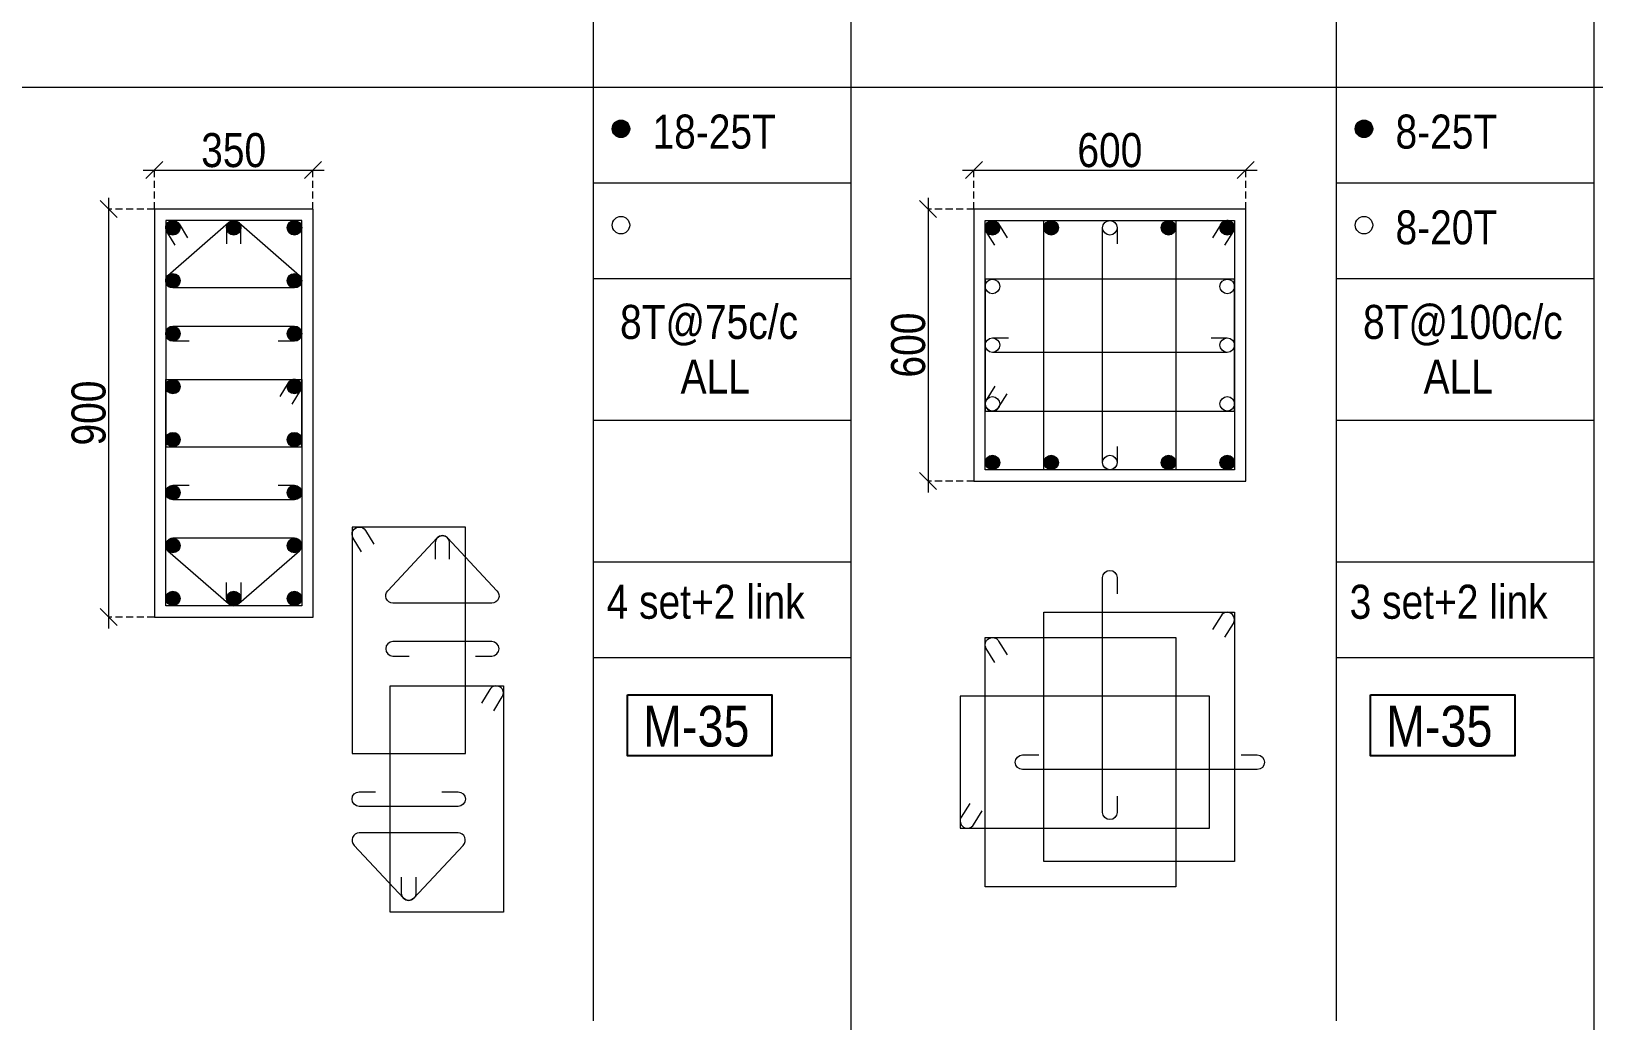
# Model space of a CAD drawing. Header units: millimetres. Extents: x 1112055 to 3390982, y -148532 to 766891.
# Drawn here: x 2251734 to 2265526, y 516358 to 525091 of the extents above; entities that cross this region are included whole.
import ezdxf
from ezdxf.enums import TextEntityAlignment as Align

# ---------------------------------------------------------------- set-up
doc = ezdxf.new("R2010")
doc.units = ezdxf.units.MM
doc.header["$PDMODE"] = 35
doc.header["$PDSIZE"] = -25
doc.linetypes.add('DASHED2', pattern=[0.375, 0.25, -0.125])
doc.linetypes.add('Hidden', pattern=[9.525, 6.35, -3.175])
for name, color, linetype, lineweight in [('B COL. SIZE DIM', 220, 'Continuous', 25), ('B COLSCH', 204, 'Continuous', 20), ('B COLUMN', 1, 'Hidden', 9), ('B STEEL', 34, 'Continuous', 15)]:
    doc.layers.add(name, color=color, linetype=linetype, lineweight=lineweight)
doc.layers.add('B TEXT', color=7, linetype='Continuous')
doc.styles.add('dim inside', font='romans.shx', dxfattribs={"width": 0.8, "height": 125})
doc.styles.add('SWINC', font='swissc.ttf')
doc.dimstyles.new('dim inside', dxfattribs={"dimtxt": 125, "dimasz": 100, "dimexe": 0, "dimexo": 0, "dimgap": 10, "dimtad": 0, "dimdec": 0, "dimzin": 0, "dimdsep": 46, "dimtxsty": 'dim inside', "dimblk": 'SMALL', "dimcen": 0.09, "dimadec": 0, "dimazin": 0, "dimtfac": 1, "dimtdec": 0, "dimtofl": 0, "dimtmove": 0, "dimatfit": 3, "dimfxl": 1, "dimtolj": 1, "dimtzin": 0, "dimarcsym": 2})

# ---------------------------------------------------------------- blocks, each defined once
blk = doc.blocks.new('_Oblique')
at = {"color": 0, "linetype": 'ByBlock', "lineweight": -2}
blk.add_line((-0.5, -0.5), (0.5, 0.5), dxfattribs=at)
blk = doc.blocks.new('*D3444')
at = {"layer": 'B COL. SIZE DIM', "color": 250, "lineweight": 9, "ltscale": 250, "transparency": 16777216}
blk.add_line((2252721, 523865), (2254321, 523865), dxfattribs=at)
at = {"layer": 'B COL. SIZE DIM', "color": 250, "linetype": 'DASHED2', "lineweight": 9, "ltscale": 250, "transparency": 16777216}
for p, q in [((2252821, 523521), (2252821, 523865)), ((2254221, 523521), (2254221, 523865))]:
    blk.add_line(p, q, dxfattribs=at)
at = {"layer": 'Defpoints', "color": 0, "transparency": 16777216}
for p in [(2254221, 523865), (2252821, 523521), (2254221, 523521)]:
    blk.add_point(p, dxfattribs=at)
at = {"layer": 'B COL. SIZE DIM', "color": 250, "lineweight": 9, "transparency": 16777216, "xscale": 150, "yscale": 150, "zscale": 150, "rotation": 180}
blk.add_blockref('_Oblique', (2252821, 523865), dxfattribs=at)
at = {"layer": 'B COL. SIZE DIM', "color": 250, "lineweight": 9, "transparency": 16777216, "xscale": 150, "yscale": 150, "zscale": 150}
blk.add_blockref('_Oblique', (2254221, 523865), dxfattribs=at)
at = {"layer": 'B COL. SIZE DIM', "color": 6, "transparency": 16777216, "insert": (2253521, 524040), "char_height": 300, "attachment_point": 5, "style": 'SWINC'}
blk.add_mtext('\\A1;350', dxfattribs=at)
blk = doc.blocks.new('*D3445')
at = {"layer": 'B COL. SIZE DIM', "color": 250, "lineweight": 9, "ltscale": 250, "transparency": 16777216}
blk.add_line((2252417, 523621), (2252417, 519821), dxfattribs=at)
at = {"layer": 'B COL. SIZE DIM', "color": 250, "linetype": 'DASHED2', "lineweight": 9, "ltscale": 250, "transparency": 16777216}
for p, q in [((2252821, 523521), (2252417, 523521)), ((2252821, 519921), (2252417, 519921))]:
    blk.add_line(p, q, dxfattribs=at)
at = {"layer": 'Defpoints', "color": 0, "transparency": 16777216}
for p in [(2252821, 523521), (2252417, 519921), (2252821, 519921)]:
    blk.add_point(p, dxfattribs=at)
at = {"layer": 'B COL. SIZE DIM', "color": 250, "lineweight": 9, "transparency": 16777216, "xscale": 150, "yscale": 150, "zscale": 150}
for p, rotation in [((2252417, 523521), 90), ((2252417, 519921), 270)]:
    blk.add_blockref('_Oblique', p, dxfattribs=dict(at, rotation=rotation))
at = {"layer": 'B COL. SIZE DIM', "color": 6, "transparency": 16777216, "insert": (2252242, 521721), "char_height": 300, "attachment_point": 5, "rotation": 90, "style": 'SWINC'}
blk.add_mtext('\\A1;900', dxfattribs=at)
blk = doc.blocks.new('*D3446')
at = {"layer": 'B COL. SIZE DIM', "color": 250, "lineweight": 9, "ltscale": 250, "transparency": 16777216}
blk.add_line((2259955, 523865), (2262555, 523865), dxfattribs=at)
at = {"layer": 'B COL. SIZE DIM', "color": 250, "linetype": 'DASHED2', "lineweight": 9, "ltscale": 250, "transparency": 16777216}
for p, q in [((2260055, 523521), (2260055, 523865)), ((2262455, 523521), (2262455, 523865))]:
    blk.add_line(p, q, dxfattribs=at)
at = {"layer": 'Defpoints', "color": 0, "transparency": 16777216}
for p in [(2262455, 523865), (2260055, 523521), (2262455, 523521)]:
    blk.add_point(p, dxfattribs=at)
at = {"layer": 'B COL. SIZE DIM', "color": 250, "lineweight": 9, "transparency": 16777216, "xscale": 150, "yscale": 150, "zscale": 150, "rotation": 180}
blk.add_blockref('_Oblique', (2260055, 523865), dxfattribs=at)
at = {"layer": 'B COL. SIZE DIM', "color": 250, "lineweight": 9, "transparency": 16777216, "xscale": 150, "yscale": 150, "zscale": 150}
blk.add_blockref('_Oblique', (2262455, 523865), dxfattribs=at)
at = {"layer": 'B COL. SIZE DIM', "color": 6, "transparency": 16777216, "insert": (2261255, 524040), "char_height": 300, "attachment_point": 5, "style": 'SWINC'}
blk.add_mtext('\\A1;600', dxfattribs=at)
blk = doc.blocks.new('*D3447')
at = {"layer": 'B COL. SIZE DIM', "color": 250, "lineweight": 9, "ltscale": 250, "transparency": 16777216}
blk.add_line((2259651, 523621), (2259651, 521021), dxfattribs=at)
at = {"layer": 'B COL. SIZE DIM', "color": 250, "linetype": 'DASHED2', "lineweight": 9, "ltscale": 250, "transparency": 16777216}
for p, q in [((2260055, 523521), (2259651, 523521)), ((2260055, 521121), (2259651, 521121))]:
    blk.add_line(p, q, dxfattribs=at)
at = {"layer": 'Defpoints', "color": 0, "transparency": 16777216}
for p in [(2260055, 523521), (2259651, 521121), (2260055, 521121)]:
    blk.add_point(p, dxfattribs=at)
at = {"layer": 'B COL. SIZE DIM', "color": 250, "lineweight": 9, "transparency": 16777216, "xscale": 150, "yscale": 150, "zscale": 150}
for p, rotation in [((2259651, 523521), 90), ((2259651, 521121), 270)]:
    blk.add_blockref('_Oblique', p, dxfattribs=dict(at, rotation=rotation))
at = {"layer": 'B COL. SIZE DIM', "color": 6, "transparency": 16777216, "insert": (2259476, 522321), "char_height": 300, "attachment_point": 5, "rotation": 90, "style": 'SWINC'}
blk.add_mtext('\\A1;600', dxfattribs=at)

msp = doc.modelspace()

# ---------------------------------------------------------------- hatches: boundary and pattern name
at = {"layer": 'B STEEL', "lineweight": 9, "ltscale": 0.5}
h = msp.add_hatch(color=34, dxfattribs=at)
edge = h.paths.add_edge_path()
edge.add_arc((2256939.7, 524229.7), 76.8, 0, 360)
h = msp.add_hatch(color=34, dxfattribs=at)
edge = h.paths.add_edge_path()
edge.add_arc((2263498, 524229.7), 76.8, 0, 360)
h = msp.add_hatch(color=34, dxfattribs=at)
edge = h.paths.add_edge_path()
edge.add_arc((2252985.3, 523356.5), 64, 0, 360)
h = msp.add_hatch(color=34, dxfattribs=at)
edge = h.paths.add_edge_path()
edge.add_arc((2253521.3, 523356.5), 64, 180, 540, ccw=False)
h = msp.add_hatch(color=34, dxfattribs=at)
edge = h.paths.add_edge_path()
edge.add_arc((2254057.3, 523356.5), 64, 180, 540, ccw=False)
h = msp.add_hatch(color=34, dxfattribs=at)
edge = h.paths.add_edge_path()
edge.add_arc((2260218.9, 523356.5), 64, 0, 360)
at = {"layer": 'B STEEL'}
h = msp.add_hatch(color=34, dxfattribs=at)
edge = h.paths.add_edge_path()
edge.add_arc((2260736.9, 523356.5), 64, 0, 360)
h = msp.add_hatch(color=34, dxfattribs=at)
edge = h.paths.add_edge_path()
edge.add_arc((2261772.8, 523356.5), 64, 0, 360)
at = {"layer": 'B STEEL', "lineweight": 9, "ltscale": 0.5}
h = msp.add_hatch(color=34, dxfattribs=at)
edge = h.paths.add_edge_path()
edge.add_arc((2262290.8, 523356.5), 64, 180, 540, ccw=False)
h = msp.add_hatch(color=34, dxfattribs=at)
edge = h.paths.add_edge_path()
edge.add_arc((2252985.3, 522889.1), 64, 0, 360, ccw=False)
h = msp.add_hatch(color=34, dxfattribs=at)
edge = h.paths.add_edge_path()
edge.add_arc((2254057.3, 522889.1), 64, -180, 180)
h = msp.add_hatch(color=34, dxfattribs=at)
edge = h.paths.add_edge_path()
edge.add_arc((2252985.3, 522421.7), 64, 0, 360, ccw=False)
h = msp.add_hatch(color=34, dxfattribs=at)
edge = h.paths.add_edge_path()
edge.add_arc((2254057.3, 522421.7), 64, -180, 180)
h = msp.add_hatch(color=34, dxfattribs=at)
edge = h.paths.add_edge_path()
edge.add_arc((2252985.3, 521954.2), 64, 0, 360, ccw=False)
h = msp.add_hatch(color=34, dxfattribs=at)
edge = h.paths.add_edge_path()
edge.add_arc((2254057.3, 521954.2), 64, -180, 180)
h = msp.add_hatch(color=34, dxfattribs=at)
edge = h.paths.add_edge_path()
edge.add_arc((2252985.3, 521486.8), 64, 0, 360, ccw=False)
h = msp.add_hatch(color=34, dxfattribs=at)
edge = h.paths.add_edge_path()
edge.add_arc((2254057.3, 521486.8), 64, -180, 180)
h = msp.add_hatch(color=34, dxfattribs=at)
edge = h.paths.add_edge_path()
edge.add_arc((2260218.9, 521284.5), 64, 0, 360, ccw=False)
at = {"layer": 'B STEEL'}
h = msp.add_hatch(color=34, dxfattribs=at)
edge = h.paths.add_edge_path()
edge.add_arc((2260736.9, 521284.5), 64, 0, 360)
h = msp.add_hatch(color=34, dxfattribs=at)
edge = h.paths.add_edge_path()
edge.add_arc((2261772.8, 521284.5), 64, 0, 360)
at = {"layer": 'B STEEL', "lineweight": 9, "ltscale": 0.5}
h = msp.add_hatch(color=34, dxfattribs=at)
edge = h.paths.add_edge_path()
edge.add_arc((2262290.8, 521284.5), 64, -180, 180)
h = msp.add_hatch(color=34, dxfattribs=at)
edge = h.paths.add_edge_path()
edge.add_arc((2252985.3, 521019.4), 64, 0, 360, ccw=False)
h = msp.add_hatch(color=34, dxfattribs=at)
edge = h.paths.add_edge_path()
edge.add_arc((2254057.3, 521019.4), 64, -180, 180)
h = msp.add_hatch(color=34, dxfattribs=at)
edge = h.paths.add_edge_path()
edge.add_arc((2252985.3, 520552), 64, 0, 360, ccw=False)
h = msp.add_hatch(color=34, dxfattribs=at)
edge = h.paths.add_edge_path()
edge.add_arc((2254057.3, 520552), 64, -180, 180)
h = msp.add_hatch(color=34, dxfattribs=at)
edge = h.paths.add_edge_path()
edge.add_arc((2252985.3, 520084.5), 64, 0, 360, ccw=False)
h = msp.add_hatch(color=34, dxfattribs=at)
edge = h.paths.add_edge_path()
edge.add_arc((2253521.3, 520084.5), 64, -180, 180)
h = msp.add_hatch(color=34, dxfattribs=at)
edge = h.paths.add_edge_path()
edge.add_arc((2254057.3, 520084.5), 64, -180, 180)

# ---------------------------------------------------------------- linework, layer by layer
at = {"layer": 'B COLSCH', "color": 250, "lineweight": 0}
for p, q in [((2258967.8, 565797.2), (2258967.8, 507483)), ((2263251.8, 565797.2), (2263251.8, 516358.1)), ((2265526.1, 565797.2), (2265526.1, 507483)), ((2256693.4, 541077.7), (2256693.4, 516358.1)), ((2210905.9, 524598), (2340021.1, 524598)), ((2256693.4, 523753), (2258967.8, 523753)), ((2263251.8, 523753), (2265526.1, 523753)), ((2256693.4, 522908), (2258967.8, 522908)), ((2263251.8, 522908), (2265526.1, 522908)), ((2256693.4, 521658.2), (2258967.8, 521658.2)), ((2263251.8, 521658.2), (2265526.1, 521658.2)), ((2256693.4, 520408.5), (2258967.8, 520408.5)), ((2263251.8, 520408.5), (2265526.1, 520408.5)), ((2256693.4, 519563.5), (2258967.8, 519563.5)), ((2263251.8, 519563.5), (2265526.1, 519563.5))]:
    msp.add_line(p, q, dxfattribs=at)
at = {"layer": 'B COLUMN', "color": 1, "linetype": 'ByBlock', "lineweight": 20}
for points in [[(2252821.3, 519920.5), (2254221.3, 519920.5), (2254221.3, 523520.5), (2252821.3, 523520.5)], [(2260054.9, 521120.5), (2262454.9, 521120.5), (2262454.9, 523520.5), (2260054.9, 523520.5)]]:
    msp.add_lwpolyline(points, close=True, dxfattribs=at)
at = {"layer": 'B STEEL', "color": 34, "lineweight": 9, "ltscale": 0.5}
for points in [[(2252921.3, 521422.8), (2254121.3, 521422.8), (2254121.3, 523420.5), (2252921.3, 523420.5)], [(2261836.9, 523420.5), (2261836.9, 521220.5), (2260154.9, 521220.5), (2260154.9, 523420.5)], [(2262354.9, 523420.5), (2262354.9, 521220.5), (2260672.8, 521220.5), (2260672.8, 523420.5)], [(2260154.9, 521738.5), (2262354.9, 521738.5), (2262354.9, 522902.5), (2260154.9, 522902.5)], [(2252921.3, 522018.2), (2254121.3, 522018.2), (2254121.3, 520020.5), (2252921.3, 520020.5)], [(2254565.9, 518717.6), (2255565.9, 518717.6), (2255565.9, 520715.4), (2254565.9, 520715.4)], [(2262354.9, 519962.7), (2262354.9, 517762.7), (2260672.8, 517762.7), (2260672.8, 519962.7)], [(2261836.9, 519739.7), (2261836.9, 517539.7), (2260154.9, 517539.7), (2260154.9, 519739.7)], [(2254901.8, 519313.1), (2255901.8, 519313.1), (2255901.8, 517315.4), (2254901.8, 517315.4)], [(2259933.6, 518057.7), (2262133.6, 518057.7), (2262133.6, 519221.7), (2259933.6, 519221.7)]]:
    msp.add_lwpolyline(points, close=True, dxfattribs=at)
for points in [[(2253005.6, 523201.5), (2252930.8, 523322.9, -1), (2253039.9, 523390.1), (2253114.6, 523268.6)], [(2253585.3, 523213.9), (2253585.3, 523356.5, 1), (2253457.3, 523356.5), (2253457.3, 523213.9)], [(2260239.1, 523201.5), (2260164.4, 523322.9, -1), (2260273.4, 523390.1), (2260348.2, 523268.6)], [(2261318.9, 521427.2), (2261318.9, 521284.5, -1), (2261190.8, 521284.5), (2261190.8, 523356.5, -1), (2261318.9, 523356.5), (2261318.9, 523213.9)], [(2262270.6, 523201.5), (2262345.4, 523322.9, 1), (2262236.3, 523390.1), (2262161.5, 523268.6)], [(2253914.6, 522357.6), (2254057.3, 522357.6, 1), (2254057.3, 522485.7), (2252985.3, 522485.7, 1), (2252985.3, 522357.6), (2253128, 522357.6)], [(2262148.2, 522384.5), (2262290.8, 522384.5, -1), (2262290.8, 522256.5), (2260218.9, 522256.5, -1), (2260218.9, 522384.5), (2260361.5, 522384.5)], [(2254037, 521799.2), (2254111.8, 521920.7, 1), (2254002.8, 521987.8), (2253928, 521866.3)], [(2260239.1, 521957.6), (2260164.4, 521836.1, 1), (2260273.4, 521769), (2260348.2, 521890.5)], [(2253914.6, 521083.4), (2254057.3, 521083.4, -1), (2254057.3, 520955.4), (2252985.3, 520955.4, -1), (2252985.3, 521083.4), (2253128, 521083.4)], [(2254650.2, 520496.3), (2254575.4, 520617.8, -1), (2254684.5, 520684.9), (2254759.2, 520563.4)], [(2255427.3, 520432.6), (2255427.3, 520575.3, 1), (2255299.2, 520575.3), (2255299.2, 520432.6)], [(2261318.9, 518339.7), (2261318.9, 518197, -1), (2261190.8, 518197), (2261190.8, 520269, -1), (2261318.9, 520269), (2261318.9, 520126.4)], [(2253585.3, 520227.2), (2253585.3, 520084.5, -1), (2253457.3, 520084.5), (2253457.3, 520227.2)], [(2262270.6, 519743.7), (2262345.4, 519865.2, 1), (2262236.3, 519932.3), (2262161.5, 519810.8)], [(2255656.6, 519576.4), (2255799.2, 519576.4, 1), (2255799.2, 519704.5), (2254927.3, 519704.5, 1), (2254927.3, 519576.4), (2255069.9, 519576.4)], [(2260239.1, 519520.6), (2260164.4, 519642.1, -1), (2260273.4, 519709.2), (2260348.2, 519587.7)], [(2255817.5, 519094), (2255892.3, 519215.5, 1), (2255783.3, 519282.6), (2255708.5, 519161.2)], [(2262413.8, 518703.7), (2262556.4, 518703.7, -1), (2262556.4, 518575.7), (2260484.4, 518575.7, -1), (2260484.4, 518703.7), (2260627.1, 518703.7)], [(2255359.2, 518378.3), (2255501.9, 518378.3, -1), (2255501.9, 518250.2), (2254629.9, 518250.2, -1), (2254629.9, 518378.3), (2254772.6, 518378.3)], [(2260017.8, 518276.7), (2259943.1, 518155.2, 1), (2260052.1, 518088.1), (2260126.9, 518209.6)], [(2255129.9, 517626.5), (2255129.9, 517483.8, -1), (2255001.9, 517483.8), (2255001.9, 517626.5)]]:
    msp.add_lwpolyline(points, format="xyb", dxfattribs=at)
for points in [[(2253566.5, 523401.8), (2254102.5, 522934.4, -0.6687154), (2254057.3, 522825.1), (2252985.3, 522825.1, -0.6687154), (2252940.1, 522934.4), (2253476.1, 523401.8, -0.4133445)], [(2253566.5, 520039.2), (2254102.5, 520506.6, 0.6687154), (2254057.3, 520616), (2252985.3, 520616, 0.6687154), (2252940.1, 520506.6), (2253476.1, 520039.2, 0.4133445)], [(2255408.5, 520620.6), (2255844.5, 520153.2, -0.6687154), (2255799.2, 520043.8), (2254927.3, 520043.8, -0.6687154), (2254882.1, 520153.2), (2255318.1, 520620.6, -0.4133445)], [(2255111.1, 517438.5), (2255547.1, 517905.9, 0.6687154), (2255501.9, 518015.3), (2254629.9, 518015.3, 0.6687154), (2254584.7, 517905.9), (2255020.7, 517438.5, 0.4133445)]]:
    msp.add_lwpolyline(points, format="xyb", close=True, dxfattribs=at)
for centre, radius in [((2256939.7, 524229.7), 76.8), ((2263498, 524229.7), 76.8), ((2252985.3, 523356.5), 64), ((2253521.3, 523356.5), 64), ((2254057.3, 523356.5), 64), ((2256939.7, 523379.4), 76.8), ((2260218.9, 523356.5), 64), ((2260736.9, 523356.5), 64), ((2261254.9, 523356.5), 64), ((2261772.8, 523356.5), 64), ((2262290.8, 523356.5), 64), ((2263498, 523379.4), 76.8), ((2252985.3, 522889.1), 64), ((2254057.3, 522889.1), 64), ((2260218.9, 522838.5), 64), ((2262290.8, 522838.5), 64), ((2252985.3, 522421.7), 64), ((2254057.3, 522421.7), 64), ((2260218.9, 522320.5), 64), ((2262290.8, 522320.5), 64), ((2252985.3, 521954.2), 64), ((2254057.3, 521954.2), 64), ((2260218.9, 521802.5), 64), ((2262290.8, 521802.5), 64), ((2252985.3, 521486.8), 64), ((2254057.3, 521486.8), 64), ((2260218.9, 521284.5), 64), ((2260736.9, 521284.5), 64), ((2261254.9, 521284.5), 64), ((2261772.8, 521284.5), 64), ((2262290.8, 521284.5), 64), ((2252985.3, 521019.4), 64), ((2254057.3, 521019.4), 64), ((2252985.3, 520552), 64), ((2254057.3, 520552), 64), ((2252985.3, 520084.5), 64), ((2253521.3, 520084.5), 64), ((2254057.3, 520084.5), 64)]:
    msp.add_circle(centre, radius, dxfattribs=at)
at = {"layer": 'B TEXT', "color": 1}
for points in [[(2256997.1, 519234.4), (2258271.7, 519234.4), (2258271.7, 518696.5), (2256997.1, 518696.5)], [(2263555.4, 519234.4), (2264830, 519234.4), (2264830, 518696.5), (2263555.4, 518696.5)]]:
    msp.add_lwpolyline(points, close=True, dxfattribs=at)

# ---------------------------------------------------------------- texts
at = {"layer": 'B TEXT', "style": 'SWINC'}
for s, p in [('18-25T', (2257218.2, 524055.1)), ('8-25T', (2263776.6, 524055.1)), ('8-20T', (2263776.6, 523210.1)), ('8T@75c/c', (2256931.3, 522375.3)), ('8T@100c/c', (2263489.6, 522375.3)), ('ALL', (2257466, 521893.5)), ('ALL', (2264024.4, 521893.5)), ('4 set+2 link', (2256812.9, 519906)), ('3 set+2 link', (2263371.3, 519906))]:
    msp.add_text(s, height=300, dxfattribs=at).set_placement(p)
at = {"layer": 'B TEXT', "color": 1, "style": 'SWINC'}
for p in [(2257134.4, 518669.9), (2263692.8, 518669.9)]:
    msp.add_text('M-35', height=360, dxfattribs=at).set_placement(p, align=Align.BOTTOM_LEFT)

# ---------------------------------------------------------------- dimensions: what is measured, and where the dimension line sits
at = {"layer": 'B COL. SIZE DIM', "color": 250, "ltscale": 250}
for base, p1, p2, picture, middle in [((2254221.3, 523865.5), (2252821.3, 523520.5), (2254221.3, 523520.5), '*D3444', (2253521.3, 524040.5)), ((2262454.9, 523865.5), (2260054.9, 523520.5), (2262454.9, 523520.5), '*D3446', (2261254.9, 524040.5))]:
    dim = msp.add_linear_dim(base=base, p1=p1, p2=p2, dimstyle='dim inside', override={"dimtxt": 300, "dimasz": 150, "dimgap": 25, "dimtad": 3, "dimlfac": 0.25, "dimtxsty": 'SWINC', "dimblk1": 'Oblique', "dimblk2": 'Oblique', "dimsah": 1, "dimdle": 100, "dimclrd": 250, "dimclre": 250, "dimclrt": 6, "dimfxl": 1000, "dimlwd": 9, "dimlwe": 9}, dxfattribs=at)
    dim.commit()
    dim.dimension.update_dxf_attribs({"geometry": picture, "text_midpoint": middle})
for base, p1, p2, picture, middle in [((2252417.4, 519920.5), (2252821.3, 523520.5), (2252821.3, 519920.5), '*D3445', (2252242.4, 521720.5)), ((2259651, 521120.5), (2260054.9, 523520.5), (2260054.9, 521120.5), '*D3447', (2259476, 522320.5))]:
    dim = msp.add_linear_dim(base=base, p1=p1, p2=p2, angle=90, dimstyle='dim inside', override={"dimtxt": 300, "dimasz": 150, "dimgap": 25, "dimtad": 3, "dimlfac": 0.25, "dimtxsty": 'SWINC', "dimblk1": 'Oblique', "dimblk2": 'Oblique', "dimsah": 1, "dimdle": 100, "dimclrd": 250, "dimclre": 250, "dimclrt": 6, "dimfxl": 1000, "dimlwd": 9, "dimlwe": 9}, dxfattribs=at)
    dim.commit()
    dim.dimension.update_dxf_attribs({"geometry": picture, "text_midpoint": middle})

doc.saveas('drawing.dxf')
